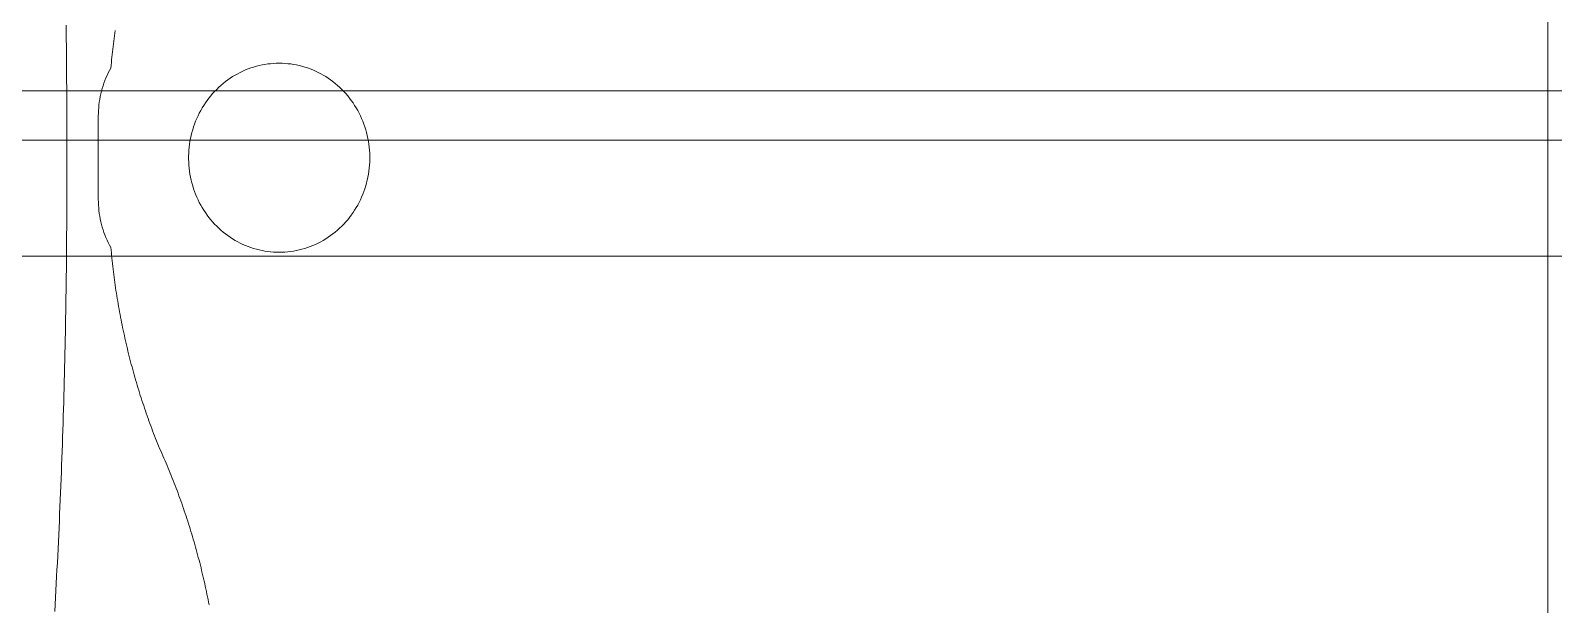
# Model space of a CAD drawing. Header units: millimetres. Extents: x -20496 to -6300, y 37 to 7272.
# Drawn here: x -8826 to -8311, y 2426 to 2620 of the extents above; entities that cross this region are included whole.
import ezdxf
from ezdxf.lldxf.tags import DXFTag

# ---------------------------------------------------------------- set-up
doc = ezdxf.new("R2010")
doc.units = ezdxf.units.MM
doc.header["$LTSCALE"] = 50
doc.layers.add('カタログ部品(衛生設備)', color=252, linetype='Continuous')
doc.layers.add('通り芯', color=252, linetype='Continuous')
tags = doc.linetypes.add('chain', pattern=[18.5, 12, -1.5, 3.5, -1.5]).pattern_tags.tags
tags[10:11] = [DXFTag(74, 4), DXFTag(75, 0), DXFTag(340, '0'), DXFTag(46, 1.0), DXFTag(50, 0.0), DXFTag(44, 0.0), DXFTag(45, 0.0)]
tags[8:9] = [DXFTag(74, 4), DXFTag(75, 0), DXFTag(340, '0'), DXFTag(46, 1.0), DXFTag(50, 0.0), DXFTag(44, 0.0), DXFTag(45, 0.0)]
tags[6:7] = [DXFTag(74, 4), DXFTag(75, 0), DXFTag(340, '0'), DXFTag(46, 1.0), DXFTag(50, 0.0), DXFTag(44, 0.0), DXFTag(45, 0.0)]
tags[4:5] = [DXFTag(74, 4), DXFTag(75, 0), DXFTag(340, '0'), DXFTag(46, 1.0), DXFTag(50, 0.0), DXFTag(44, 0.0), DXFTag(45, 0.0)]

# ---------------------------------------------------------------- blocks, each defined once
blk = doc.blocks.new('FcPack%d72')
at = {"layer": '通り芯', "color": 1, "linetype": 'chain', "lineweight": 13}
blk.add_line((-5918.75, 0), (6231.25, 0), dxfattribs=at)
blk = doc.blocks.new('FcPack%d73')
at = {"layer": '通り芯', "color": 1, "linetype": 'chain', "lineweight": 13}
blk.add_line((-5918.75, 0), (6231.25, 0), dxfattribs=at)
blk = doc.blocks.new('FcPack%d89')
at = {"layer": '通り芯', "color": 1, "linetype": 'chain', "lineweight": 13}
blk.add_line((-5993.75, 0), (6306.25, 0), dxfattribs=at)
blk = doc.blocks.new('FcPack%d176')
at = {"layer": 'カタログ部品(衛生設備)', "color": 1, "linetype": 'Continuous', "lineweight": 13}
for p, q in [((621.16, -279.39), (621.16, 279.39)), ((120.48, 44.86), (120.51, 42.5)), ((120.51, 42.5), (120.54, 40.14)), ((136.84, 41.23), (136.72, 40.33)), ((136.96, 42.13), (136.84, 41.23)), ((137.09, 43.04), (136.96, 42.13)), ((120.54, 40.14), (120.57, 37.78)), ((120.57, 37.78), (120.59, 35.42)), ((136.27, 36.7), (136.17, 35.79)), ((136.38, 37.61), (136.27, 36.7)), ((136.49, 38.51), (136.38, 37.61)), ((136.6, 39.42), (136.49, 38.51)), ((136.72, 40.33), (136.6, 39.42)), ((120.59, 35.42), (120.61, 33.05)), ((120.61, 33.05), (120.63, 30.69)), ((135.71, 31.25), (135.63, 30.34)), ((135.79, 32.16), (135.71, 31.25)), ((135.88, 33.07), (135.79, 32.16)), ((135.97, 33.98), (135.88, 33.07)), ((136.07, 34.89), (135.97, 33.98)), ((136.17, 35.79), (136.07, 34.89)), ((184.81, 30.93), (183.87, 30.66)), ((185.75, 31.17), (184.81, 30.93)), ((186.7, 31.38), (185.75, 31.17)), ((187.66, 31.56), (186.7, 31.38)), ((188.62, 31.7), (187.66, 31.56)), ((189.59, 31.81), (188.62, 31.7)), ((190.56, 31.89), (189.59, 31.81)), ((191.53, 31.94), (190.56, 31.89)), ((192.5, 31.96), (191.53, 31.94)), ((193.47, 31.94), (192.5, 31.96)), ((194.44, 31.89), (193.47, 31.94)), ((195.41, 31.81), (194.44, 31.89)), ((196.38, 31.7), (195.41, 31.81)), ((197.34, 31.56), (196.38, 31.7)), ((198.3, 31.38), (197.34, 31.56)), ((199.25, 31.17), (198.3, 31.38)), ((200.19, 30.93), (199.25, 31.17)), ((201.13, 30.66), (200.19, 30.93)), ((120.63, 30.69), (120.65, 28.33)), ((120.65, 28.33), (120.67, 25.97)), ((120.67, 25.97), (120.68, 23.61)), ((133.62, 26.1), (133.29, 25.22)), ((133.97, 26.97), (133.62, 26.1)), ((134.35, 27.84), (133.97, 26.97)), ((134.75, 28.68), (134.35, 27.84)), ((135.18, 29.52), (134.75, 28.68)), ((135.63, 30.34), (135.18, 29.52)), ((175.13, 26.32), (174.34, 25.73)), ((175.94, 26.88), (175.13, 26.32)), ((176.77, 27.42), (175.94, 26.88)), ((177.61, 27.93), (176.77, 27.42)), ((178.47, 28.4), (177.61, 27.93)), ((179.34, 28.85), (178.47, 28.4)), ((180.22, 29.28), (179.34, 28.85)), ((181.12, 29.67), (180.22, 29.28)), ((182.03, 30.03), (181.12, 29.67)), ((182.94, 30.36), (182.03, 30.03)), ((183.87, 30.66), (182.94, 30.36)), ((202.06, 30.36), (201.13, 30.66)), ((202.97, 30.03), (202.06, 30.36)), ((203.88, 29.67), (202.97, 30.03)), ((204.78, 29.28), (203.88, 29.67)), ((205.66, 28.85), (204.78, 29.28)), ((206.53, 28.4), (205.66, 28.85)), ((207.39, 27.93), (206.53, 28.4)), ((208.23, 27.42), (207.39, 27.93)), ((209.06, 26.88), (208.23, 27.42)), ((209.87, 26.32), (209.06, 26.88)), ((210.66, 25.73), (209.87, 26.32)), ((120.68, 23.61), (120.69, 21.25)), ((120.69, 21.25), (120.7, 18.89)), ((132.03, 20.68), (131.86, 19.75)), ((132.23, 21.6), (132.03, 20.68)), ((132.46, 22.52), (132.23, 21.6)), ((132.71, 23.43), (132.46, 22.52)), ((132.99, 24.33), (132.71, 23.43)), ((133.29, 25.22), (132.99, 24.33)), ((169.36, 20.93), (168.73, 20.15)), ((170, 21.68), (169.36, 20.93)), ((170.67, 22.42), (170, 21.68)), ((171.37, 23.13), (170.67, 22.42)), ((172.08, 23.82), (171.37, 23.13)), ((172.81, 24.48), (172.08, 23.82)), ((173.57, 25.12), (172.81, 24.48)), ((174.34, 25.73), (173.57, 25.12)), ((211.43, 25.12), (210.66, 25.73)), ((212.19, 24.48), (211.43, 25.12)), ((212.92, 23.82), (212.19, 24.48)), ((213.63, 23.13), (212.92, 23.82)), ((214.33, 22.42), (213.63, 23.13)), ((215, 21.68), (214.33, 22.42)), ((215.64, 20.93), (215, 21.68)), ((216.27, 20.15), (215.64, 20.93)), ((120.7, 18.89), (120.71, 16.53)), ((120.71, 16.53), (120.71, 14.17)), ((131.43, 15.99), (131.39, 15.04)), ((131.5, 16.93), (131.43, 15.99)), ((131.59, 17.88), (131.5, 16.93)), ((131.71, 18.81), (131.59, 17.88)), ((131.86, 19.75), (131.71, 18.81)), ((165.98, 15.98), (165.51, 15.09)), ((166.48, 16.85), (165.98, 15.98)), ((167, 17.7), (166.48, 16.85)), ((167.55, 18.54), (167, 17.7)), ((168.13, 19.35), (167.55, 18.54)), ((168.73, 20.15), (168.13, 19.35)), ((216.87, 19.35), (216.27, 20.15)), ((217.45, 18.54), (216.87, 19.35)), ((218, 17.7), (217.45, 18.54)), ((218.52, 16.85), (218, 17.7)), ((219.02, 15.98), (218.52, 16.85)), ((219.49, 15.09), (219.02, 15.98)), ((120.71, 14.17), (120.72, 11.81)), ((120.72, 11.81), (120.72, 9.44)), ((131.39, 15.04), (131.37, 14.1)), ((131.37, 14.1), (131.37, -14.1)), ((163.56, 10.45), (163.26, 9.49)), ((163.89, 11.4), (163.56, 10.45)), ((164.25, 12.35), (163.89, 11.4)), ((164.64, 13.28), (164.25, 12.35)), ((165.06, 14.19), (164.64, 13.28)), ((165.51, 15.09), (165.06, 14.19)), ((219.94, 14.19), (219.49, 15.09)), ((220.36, 13.28), (219.94, 14.19)), ((220.75, 12.35), (220.36, 13.28)), ((221.11, 11.4), (220.75, 12.35)), ((221.44, 10.45), (221.11, 11.4)), ((221.74, 9.49), (221.44, 10.45)), ((120.72, 9.44), (120.71, 7.08)), ((120.71, 7.08), (120.71, 4.72)), ((162.34, 5.55), (162.19, 4.55)), ((162.52, 6.54), (162.34, 5.55)), ((162.74, 7.53), (162.52, 6.54)), ((162.98, 8.52), (162.74, 7.53)), ((163.26, 9.49), (162.98, 8.52)), ((222.02, 8.52), (221.74, 9.49)), ((222.26, 7.53), (222.02, 8.52)), ((222.48, 6.54), (222.26, 7.53)), ((222.66, 5.55), (222.48, 6.54)), ((222.81, 4.55), (222.66, 5.55)), ((120.71, 4.72), (120.7, 2.36)), ((120.7, 2.36), (120.7, 0)), ((120.7, 0), (120.7, -2.36)), ((161.91, 1.52), (161.88, 0.51)), ((161.88, 0.51), (161.88, -0.51)), ((161.97, 2.53), (161.91, 1.52)), ((162.06, 3.54), (161.97, 2.53)), ((162.19, 4.55), (162.06, 3.54)), ((222.94, 3.54), (222.81, 4.55)), ((223.03, 2.53), (222.94, 3.54)), ((223.09, 1.52), (223.03, 2.53)), ((223.12, 0.51), (223.09, 1.52)), ((223.12, -0.51), (223.12, 0.51)), ((120.7, -2.36), (120.71, -4.72)), ((120.71, -4.72), (120.71, -7.08)), ((161.88, -0.51), (161.91, -1.52)), ((161.91, -1.52), (161.97, -2.53)), ((161.97, -2.53), (162.06, -3.54)), ((162.06, -3.54), (162.19, -4.55)), ((162.19, -4.55), (162.34, -5.55)), ((222.66, -5.55), (222.81, -4.55)), ((222.81, -4.55), (222.94, -3.54)), ((222.94, -3.54), (223.03, -2.53)), ((223.03, -2.53), (223.09, -1.52)), ((223.09, -1.52), (223.12, -0.51)), ((120.71, -7.08), (120.72, -9.44)), ((120.72, -9.44), (120.72, -11.81)), ((162.34, -5.55), (162.52, -6.54)), ((162.52, -6.54), (162.74, -7.53)), ((162.74, -7.53), (162.98, -8.52)), ((162.98, -8.52), (163.26, -9.49)), ((163.26, -9.49), (163.56, -10.45)), ((221.44, -10.45), (221.74, -9.49)), ((221.74, -9.49), (222.02, -8.52)), ((222.02, -8.52), (222.26, -7.53)), ((222.26, -7.53), (222.48, -6.54)), ((222.48, -6.54), (222.66, -5.55)), ((120.72, -11.81), (120.71, -14.17)), ((120.71, -14.17), (120.71, -16.53)), ((131.37, -14.1), (131.39, -15.04)), ((131.39, -15.04), (131.43, -15.99)), ((163.56, -10.45), (163.89, -11.4)), ((163.89, -11.4), (164.25, -12.35)), ((164.25, -12.35), (164.64, -13.28)), ((164.64, -13.28), (165.06, -14.19)), ((165.06, -14.19), (165.51, -15.09)), ((165.51, -15.09), (165.98, -15.98)), ((219.02, -15.98), (219.49, -15.09)), ((219.49, -15.09), (219.94, -14.19)), ((219.94, -14.19), (220.36, -13.28)), ((220.36, -13.28), (220.75, -12.35)), ((220.75, -12.35), (221.11, -11.4)), ((221.11, -11.4), (221.44, -10.45)), ((120.7, -18.89), (120.69, -21.25)), ((120.71, -16.53), (120.7, -18.89)), ((131.43, -15.99), (131.5, -16.93)), ((131.5, -16.93), (131.59, -17.88)), ((131.59, -17.88), (131.71, -18.81)), ((131.71, -18.81), (131.86, -19.75)), ((131.86, -19.75), (132.03, -20.68)), ((165.98, -15.98), (166.48, -16.85)), ((166.48, -16.85), (167, -17.7)), ((167, -17.7), (167.55, -18.54)), ((167.55, -18.54), (168.13, -19.35)), ((168.13, -19.35), (168.73, -20.15)), ((168.73, -20.15), (169.36, -20.93)), ((215.64, -20.93), (216.27, -20.15)), ((216.27, -20.15), (216.87, -19.35)), ((216.87, -19.35), (217.45, -18.54)), ((217.45, -18.54), (218, -17.7)), ((218, -17.7), (218.52, -16.85)), ((218.52, -16.85), (219.02, -15.98)), ((120.68, -23.61), (120.67, -25.97)), ((120.69, -21.25), (120.68, -23.61)), ((132.03, -20.68), (132.23, -21.6)), ((132.23, -21.6), (132.46, -22.52)), ((132.46, -22.52), (132.71, -23.43)), ((132.71, -23.43), (132.99, -24.33)), ((132.99, -24.33), (133.29, -25.22)), ((133.29, -25.22), (133.62, -26.1)), ((169.36, -20.93), (170, -21.68)), ((170, -21.68), (170.67, -22.42)), ((170.67, -22.42), (171.37, -23.13)), ((171.37, -23.13), (172.08, -23.82)), ((172.08, -23.82), (172.81, -24.48)), ((172.81, -24.48), (173.57, -25.12)), ((173.57, -25.12), (174.34, -25.73)), ((174.34, -25.73), (175.13, -26.32)), ((209.87, -26.32), (210.66, -25.73)), ((210.66, -25.73), (211.43, -25.12)), ((211.43, -25.12), (212.19, -24.48)), ((212.19, -24.48), (212.92, -23.82)), ((212.92, -23.82), (213.63, -23.13)), ((213.63, -23.13), (214.33, -22.42)), ((214.33, -22.42), (215, -21.68)), ((215, -21.68), (215.64, -20.93)), ((120.63, -30.69), (120.61, -33.05)), ((120.65, -28.33), (120.63, -30.69)), ((120.67, -25.97), (120.65, -28.33)), ((133.62, -26.1), (133.97, -26.97)), ((133.97, -26.97), (134.35, -27.84)), ((134.35, -27.84), (134.75, -28.68)), ((134.75, -28.68), (135.18, -29.52)), ((135.18, -29.52), (135.63, -30.34)), ((135.63, -30.34), (135.71, -31.25)), ((175.13, -26.32), (175.94, -26.88)), ((175.94, -26.88), (176.77, -27.42)), ((176.77, -27.42), (177.61, -27.93)), ((177.61, -27.93), (178.47, -28.4)), ((178.47, -28.4), (179.34, -28.85)), ((179.34, -28.85), (180.22, -29.28)), ((180.22, -29.28), (181.12, -29.67)), ((181.12, -29.67), (182.03, -30.03)), ((182.03, -30.03), (182.94, -30.36)), ((182.94, -30.36), (183.87, -30.66)), ((183.87, -30.66), (184.81, -30.93)), ((200.19, -30.93), (201.13, -30.66)), ((201.13, -30.66), (202.06, -30.36)), ((202.06, -30.36), (202.97, -30.03)), ((202.97, -30.03), (203.88, -29.67)), ((203.88, -29.67), (204.78, -29.28)), ((204.78, -29.28), (205.66, -28.85)), ((205.66, -28.85), (206.53, -28.4)), ((206.53, -28.4), (207.39, -27.93)), ((207.39, -27.93), (208.23, -27.42)), ((208.23, -27.42), (209.06, -26.88)), ((209.06, -26.88), (209.87, -26.32)), ((120.59, -35.42), (120.57, -37.78)), ((120.61, -33.05), (120.59, -35.42)), ((135.71, -31.25), (135.79, -32.16)), ((135.79, -32.16), (135.88, -33.07)), ((135.88, -33.07), (135.97, -33.98)), ((135.97, -33.98), (136.07, -34.89)), ((136.07, -34.89), (136.17, -35.79)), ((136.17, -35.79), (136.27, -36.7)), ((184.81, -30.93), (185.75, -31.17)), ((185.75, -31.17), (186.7, -31.38)), ((186.7, -31.38), (187.66, -31.56)), ((187.66, -31.56), (188.62, -31.7)), ((188.62, -31.7), (189.59, -31.81)), ((189.59, -31.81), (190.56, -31.89)), ((190.56, -31.89), (191.53, -31.94)), ((191.53, -31.94), (192.5, -31.96)), ((192.5, -31.96), (193.47, -31.94)), ((193.47, -31.94), (194.44, -31.89)), ((194.44, -31.89), (195.41, -31.81)), ((195.41, -31.81), (196.38, -31.7)), ((196.38, -31.7), (197.34, -31.56)), ((197.34, -31.56), (198.3, -31.38)), ((198.3, -31.38), (199.25, -31.17)), ((199.25, -31.17), (200.19, -30.93)), ((120.54, -40.14), (120.51, -42.5)), ((120.57, -37.78), (120.54, -40.14)), ((136.27, -36.7), (136.38, -37.61)), ((136.38, -37.61), (136.49, -38.51)), ((136.49, -38.51), (136.6, -39.42)), ((136.6, -39.42), (136.72, -40.33)), ((136.72, -40.33), (136.84, -41.23)), ((120.48, -44.86), (120.45, -47.22)), ((120.51, -42.5), (120.48, -44.86)), ((136.84, -41.23), (136.96, -42.13)), ((136.96, -42.13), (137.09, -43.04)), ((137.09, -43.04), (137.22, -43.94)), ((137.22, -43.94), (137.35, -44.84)), ((137.35, -44.84), (137.49, -45.75)), ((137.49, -45.75), (137.63, -46.65)), ((120.41, -49.58), (120.37, -51.94)), ((120.45, -47.22), (120.41, -49.58)), ((137.63, -46.65), (137.78, -47.55)), ((137.78, -47.55), (137.92, -48.45)), ((137.92, -48.45), (138.08, -49.35)), ((138.08, -49.35), (138.23, -50.25)), ((138.23, -50.25), (138.39, -51.15)), ((138.39, -51.15), (138.55, -52.04)), ((120.33, -54.3), (120.29, -56.66)), ((120.37, -51.94), (120.33, -54.3)), ((138.55, -52.04), (138.72, -52.94)), ((138.72, -52.94), (138.89, -53.84)), ((138.89, -53.84), (139.06, -54.73)), ((139.06, -54.73), (139.24, -55.63)), ((139.24, -55.63), (139.42, -56.52)), ((139.42, -56.52), (139.6, -57.42)), ((120.2, -61.38), (120.15, -63.74)), ((120.24, -59.02), (120.2, -61.38)), ((120.29, -56.66), (120.24, -59.02)), ((139.6, -57.42), (139.79, -58.31)), ((139.79, -58.31), (139.98, -59.2)), ((139.98, -59.2), (140.17, -60.09)), ((140.17, -60.09), (140.37, -60.98)), ((140.37, -60.98), (140.57, -61.87)), ((120.1, -66.1), (120.04, -68.47)), ((120.15, -63.74), (120.1, -66.1)), ((140.57, -61.87), (140.77, -62.76)), ((140.77, -62.76), (140.98, -63.65)), ((140.98, -63.65), (141.19, -64.53)), ((141.19, -64.53), (141.4, -65.42)), ((141.4, -65.42), (141.62, -66.3)), ((141.62, -66.3), (141.84, -67.19)), ((119.99, -70.83), (119.93, -73.19)), ((120.04, -68.47), (119.99, -70.83)), ((141.84, -67.19), (142.07, -68.07)), ((142.07, -68.07), (142.3, -68.95)), ((142.3, -68.95), (142.53, -69.83)), ((142.53, -69.83), (142.76, -70.71)), ((142.76, -70.71), (143, -71.59)), ((143, -71.59), (143.24, -72.47)), ((119.87, -75.55), (119.81, -77.91)), ((119.93, -73.19), (119.87, -75.55)), ((143.24, -72.47), (143.49, -73.35)), ((143.49, -73.35), (143.74, -74.22)), ((143.74, -74.22), (143.99, -75.1)), ((143.99, -75.1), (144.24, -75.97)), ((144.24, -75.97), (144.5, -76.84)), ((144.5, -76.84), (144.77, -77.71)), ((119.74, -80.27), (119.68, -82.63)), ((119.81, -77.91), (119.74, -80.27)), ((144.77, -77.71), (145.03, -78.59)), ((145.03, -78.59), (145.3, -79.45)), ((145.3, -79.45), (145.57, -80.32)), ((145.57, -80.32), (145.85, -81.19)), ((145.85, -81.19), (146.13, -82.06)), ((146.13, -82.06), (146.41, -82.92)), ((119.54, -87.35), (119.46, -89.71)), ((119.61, -84.99), (119.54, -87.35)), ((119.68, -82.63), (119.61, -84.99)), ((146.41, -82.92), (146.7, -83.78)), ((146.7, -83.78), (146.98, -84.65)), ((146.98, -84.65), (147.28, -85.51)), ((147.28, -85.51), (147.57, -86.37)), ((147.57, -86.37), (147.87, -87.23)), ((147.87, -87.23), (148.18, -88.08)), ((119.39, -92.07), (119.31, -94.43)), ((119.46, -89.71), (119.39, -92.07)), ((148.18, -88.08), (148.48, -88.94)), ((148.48, -88.94), (148.79, -89.79)), ((148.79, -89.79), (149.1, -90.65)), ((149.1, -90.65), (149.42, -91.5)), ((149.42, -91.5), (149.74, -92.35)), ((149.74, -92.35), (150.06, -93.2)), ((119.23, -96.78), (119.15, -99.14)), ((119.31, -94.43), (119.23, -96.78)), ((150.06, -93.2), (150.39, -94.05)), ((150.39, -94.05), (150.72, -94.89)), ((150.72, -94.89), (151.05, -95.74)), ((151.05, -95.74), (151.38, -96.58)), ((151.38, -96.58), (151.72, -97.42)), ((151.72, -97.42), (152.1, -98.25)), ((119.06, -101.5), (118.98, -103.86)), ((119.15, -99.14), (119.06, -101.5)), ((152.1, -98.25), (152.47, -99.08)), ((152.47, -99.08), (152.84, -99.91)), ((152.84, -99.91), (153.21, -100.74)), ((153.21, -100.74), (153.57, -101.57)), ((153.57, -101.57), (153.93, -102.41)), ((153.93, -102.41), (154.29, -103.24)), ((118.89, -106.22), (118.8, -108.58)), ((118.98, -103.86), (118.89, -106.22)), ((154.29, -103.24), (154.64, -104.08)), ((154.64, -104.08), (154.99, -104.92)), ((154.99, -104.92), (155.34, -105.76)), ((155.34, -105.76), (155.68, -106.6)), ((155.68, -106.6), (156.02, -107.44)), ((156.02, -107.44), (156.36, -108.29)), ((118.7, -110.94), (118.61, -113.3)), ((118.8, -108.58), (118.7, -110.94)), ((156.36, -108.29), (156.69, -109.13)), ((156.69, -109.13), (157.02, -109.98)), ((157.02, -109.98), (157.35, -110.83)), ((157.35, -110.83), (157.67, -111.68)), ((157.67, -111.68), (157.99, -112.53)), ((157.99, -112.53), (158.31, -113.38)), ((118.41, -118.02), (118.31, -120.38)), ((118.51, -115.66), (118.41, -118.02)), ((118.61, -113.3), (118.51, -115.66)), ((158.31, -113.38), (158.63, -114.24)), ((158.63, -114.24), (158.94, -115.09)), ((158.94, -115.09), (159.24, -115.95)), ((159.24, -115.95), (159.55, -116.81)), ((159.55, -116.81), (159.85, -117.67)), ((159.85, -117.67), (160.15, -118.53)), ((118.21, -122.73), (118.1, -125.09)), ((118.31, -120.38), (118.21, -122.73)), ((160.15, -118.53), (160.44, -119.39)), ((160.44, -119.39), (160.73, -120.25)), ((160.73, -120.25), (161.02, -121.12)), ((161.02, -121.12), (161.31, -121.98)), ((161.31, -121.98), (161.59, -122.85)), ((161.59, -122.85), (161.87, -123.72)), ((117.99, -127.45), (117.88, -129.81)), ((118.1, -125.09), (117.99, -127.45)), ((161.87, -123.72), (162.14, -124.59)), ((162.14, -124.59), (162.41, -125.46)), ((162.41, -125.46), (162.68, -126.33)), ((162.68, -126.33), (162.94, -127.2)), ((162.94, -127.2), (163.21, -128.07)), ((163.21, -128.07), (163.46, -128.95)), ((117.77, -132.17), (117.65, -134.53)), ((117.88, -129.81), (117.77, -132.17)), ((163.46, -128.95), (163.72, -129.82)), ((163.72, -129.82), (163.97, -130.7)), ((163.97, -130.7), (164.22, -131.58)), ((164.22, -131.58), (164.46, -132.46)), ((164.46, -132.46), (164.7, -133.33)), ((164.7, -133.33), (164.94, -134.22)), ((117.53, -136.88), (117.41, -139.24)), ((117.65, -134.53), (117.53, -136.88)), ((164.94, -134.22), (165.17, -135.1)), ((165.17, -135.1), (165.41, -135.98)), ((165.41, -135.98), (165.63, -136.86)), ((165.63, -136.86), (165.86, -137.75)), ((165.86, -137.75), (166.08, -138.63)), ((166.08, -138.63), (166.29, -139.52)), ((117.17, -143.96), (117.04, -146.31)), ((117.29, -141.6), (117.17, -143.96)), ((117.41, -139.24), (117.29, -141.6)), ((166.29, -139.52), (166.51, -140.41)), ((166.51, -140.41), (166.72, -141.3)), ((166.72, -141.3), (166.93, -142.18)), ((166.93, -142.18), (167.13, -143.07)), ((167.13, -143.07), (167.33, -143.96)), ((167.33, -143.96), (167.53, -144.86)), ((116.91, -148.67), (116.78, -151.03)), ((117.04, -146.31), (116.91, -148.67)), ((167.53, -144.86), (167.72, -145.75)), ((167.72, -145.75), (167.91, -146.64)), ((167.91, -146.64), (168.1, -147.54)), ((168.1, -147.54), (168.28, -148.43)), ((168.28, -148.43), (168.46, -149.33)), ((116.78, -151.03), (116.65, -153.38)), ((168.46, -149.33), (168.64, -150.22)), ((168.64, -150.22), (168.81, -151.12))]:
    blk.add_line(p, q, dxfattribs=at)

msp = doc.modelspace()

# ---------------------------------------------------------------- block references
at = {"layer": 'カタログ部品(衛生設備)', "color": 1, "linetype": 'Continuous', "lineweight": 13}
msp.add_blockref('FcPack%d176', (-8934.189, 2577.326), dxfattribs=at)
at = {"layer": '通り芯', "color": 2, "linetype": 'Continuous', "lineweight": 13}
for name, p in [('FcPack%d89', (-12606.25, 2600)), ('FcPack%d72', (-12531.25, 2583.302)), ('FcPack%d73', (-12531.25, 2544.099))]:
    msp.add_blockref(name, p, dxfattribs=at)

doc.saveas('drawing.dxf')
